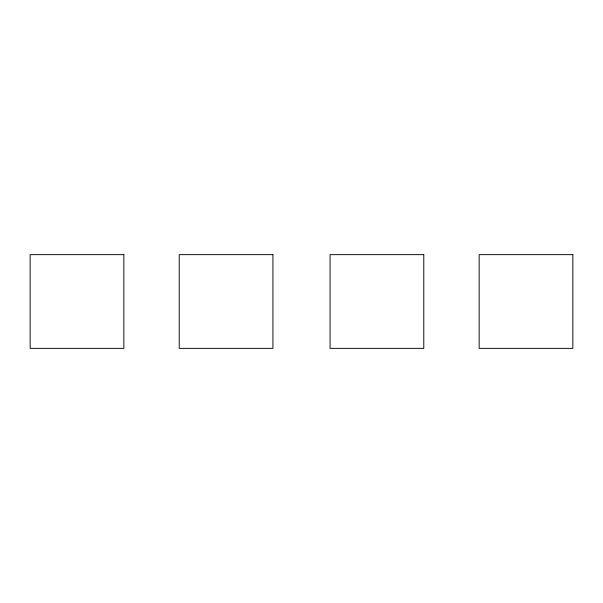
<?xml version="1.0" encoding="UTF-8"?>
<svg xmlns="http://www.w3.org/2000/svg" width="603" height="603" viewBox="0 0 603 603"><rect width="100%" height="100%" fill="white"/><g stroke="black" fill="none" stroke-linecap="round" stroke-linejoin="round"><path stroke-width="0.9" d="M123.849 254.647L30.15 254.647L30.15 348.353L123.849 348.353L123.849 254.647M272.925 254.647L179.219 254.647L179.219 348.353L272.925 348.353L272.925 254.647M423.781 254.647L330.075 254.647L330.075 348.353L423.781 348.353L423.781 254.647M572.85 254.647L479.151 254.647L479.151 348.353L572.85 348.353L572.85 254.647"/></g></svg>
